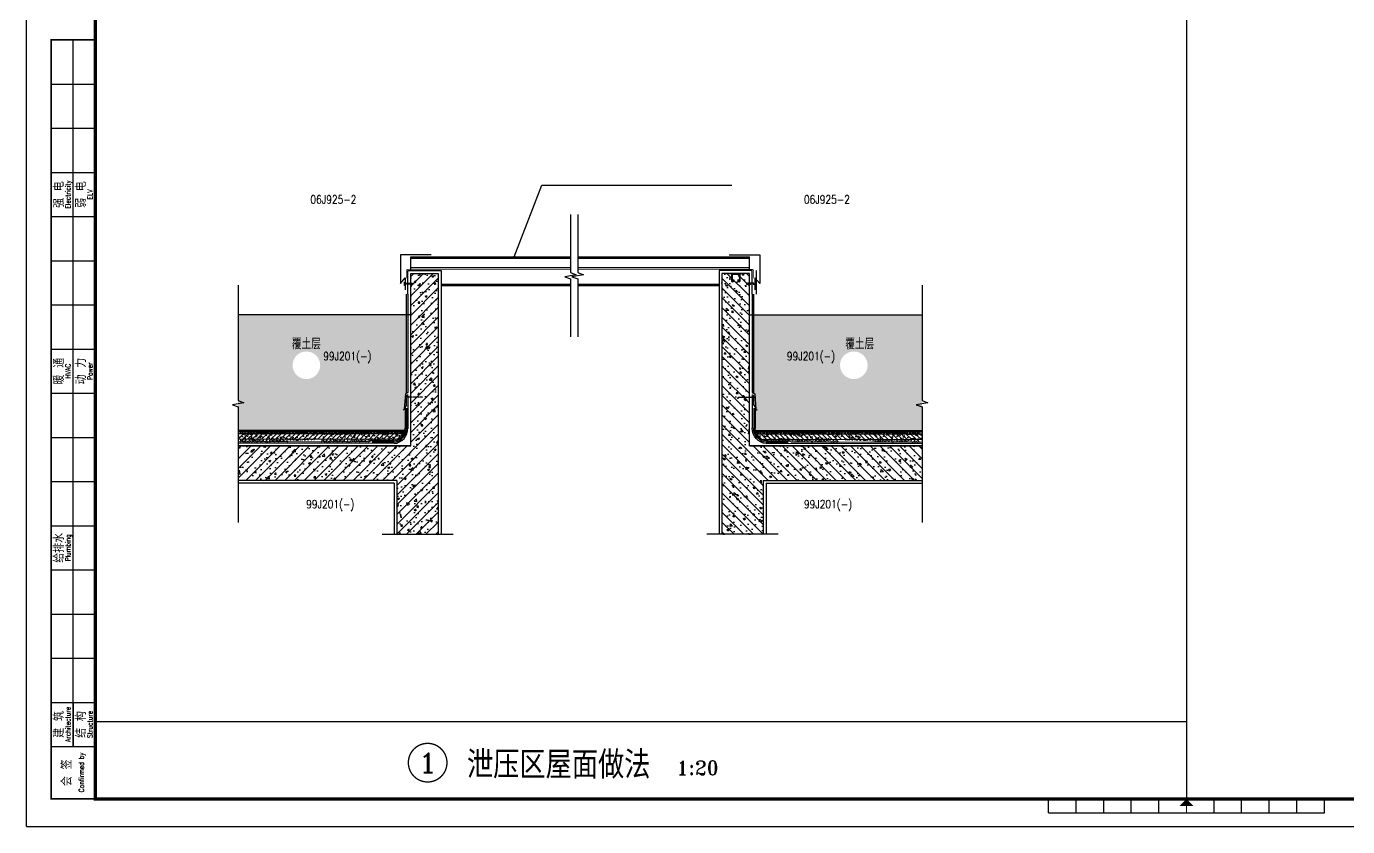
# Model space of a CAD drawing. Extents: x -1348811 to 123514, y -640545 to 749356.
# Drawn here: x -725804 to -701859, y 86387 to 100882 of the extents above; entities that cross this region are included whole.
import ezdxf
from ezdxf.enums import TextEntityAlignment as Align

# ---------------------------------------------------------------- set-up
doc = ezdxf.new("R2010")
doc.units = 0
doc.header["$LTSCALE"] = 10
doc.header["$MEASUREMENT"] = 0
doc.linetypes.add('8.17_for siteplandwg$0$DASH', pattern=[0.35, 0.25, -0.1])
doc.linetypes.add('DASH', pattern=[0.35, 0.25, -0.1])
doc.layers.get('0').update_dxf_attribs({"linetype": 'CONTINUOUS'})
for name, color, linetype in [('A-HATCH', 9, 'CONTINUOUS'), ('DIM_SYMB', 3, 'CONTINUOUS'), ('HATCH', 234, 'CONTINUOUS'), ('STAIR', 9, 'CONTINUOUS'), ('TEXT', 7, 'CONTINUOUS'), ('TK', 7, 'CONTINUOUS'), ('wall', 8, 'CONTINUOUS'), ('图框', 7, 'CONTINUOUS')]:
    doc.layers.add(name, color=color, linetype=linetype)
doc.styles.add('COMP', font='complex', dxfattribs={"bigfont": 'hztxt'})
doc.styles.add('DIM_FONT', font='SIMPLEX', dxfattribs={"width": 0.8, "bigfont": 'HZTXT'})
doc.styles.add('FS2', font='tjromans.shx', dxfattribs={"width": 0.8, "bigfont": 'tjhztxt.shx'})
doc.styles.add('TKZ1', font='tjromant.shx', dxfattribs={"width": 0.7, "bigfont": 'tjhts.shx'})
doc.styles.add('TKZ2_tjkts.shx', font='tjromant.shx', dxfattribs={"bigfont": 'tjkts.shx'})
pattern_1 = [(142.5, (-25812.92148722894, -51918.72388943477), (0.503946864759531, 15.41459014851628), [0, -12.15999999716879, 0, -13.59999999683351, 0, -12.99999999697321]), (172.5, (-25812.92148722894, -51918.72388943477), (-14.15821363884535, 22.57716851658126), [0, -6.55999999847263, 0, -10.95999999744818, 0, -4.199999999022111]), (212.5, (-25803.08148723131, -51918.72388943477), (-24.91313488821142, 0.04527242828517516), [0, -3.999999999068639, 0, -14.39999999664709, 0, -18.79999999562262]), (222.5, (-25803.08148723131, -51918.72388943477), (-24.049012830979, 7.021404517839193), [0, -1.999999999534338, 0, -9.439999997802076, 0, -10.79999999748543])]
pattern_2 = [(142.5, (-26401.78065700224, -51918.72388943477), (0.503946864759531, 15.41459014851628), [0, -12.15999999716879, 0, -13.59999999683351, 0, -12.99999999697321]), (172.5, (-26401.78065700224, -51918.72388943477), (-14.15821363884535, 22.57716851658126), [0, -6.55999999847263, 0, -10.95999999744818, 0, -4.199999999022111]), (212.5, (-26391.94065700448, -51918.72388943477), (-24.91313488821142, 0.04527242828517516), [0, -3.999999999068639, 0, -14.39999999664708, 0, -18.79999999562262]), (222.5, (-26391.94065700448, -51918.72388943477), (-24.049012830979, 7.021404517839193), [0, -1.999999999534338, 0, -9.439999997802076, 0, -10.79999999748543])]
pattern_3 = [(37.50000000000001, (25741.42899283767, -51918.72388943477), (-0.503946864759531, 15.41459014851628), [0, -12.15999999716879, 0, -13.59999999683351, 0, -12.99999999697321]), (7.499999999999999, (25741.42899283767, -51918.72388943477), (14.15821363884535, 22.57716851658126), [0, -6.55999999847263, 0, -10.95999999744818, 0, -4.199999999022111]), (327.5, (25731.58899284003, -51918.72388943477), (24.91313488821142, 0.04527242828517516), [0, -3.999999999068639, 0, -14.39999999664709, 0, -18.79999999562262]), (317.5, (25731.58899284003, -51918.72388943477), (24.049012830979, 7.021404517839193), [0, -1.999999999534338, 0, -9.439999997802076, 0, -10.79999999748543])]
pattern_4 = [(37.50000000000001, (26330.28816261096, -51918.72388943477), (-0.503946864759531, 15.41459014851628), [0, -12.15999999716879, 0, -13.59999999683351, 0, -12.99999999697321]), (7.499999999999999, (26330.28816261096, -51918.72388943477), (14.15821363884535, 22.57716851658126), [0, -6.55999999847263, 0, -10.95999999744818, 0, -4.199999999022111]), (327.5, (26320.4481626132, -51918.72388943477), (24.91313488821142, 0.04527242828517516), [0, -3.999999999068639, 0, -14.39999999664708, 0, -18.79999999562262]), (317.5, (26320.4481626132, -51918.72388943477), (24.049012830979, 7.021404517839193), [0, -1.999999999534338, 0, -9.439999997802076, 0, -10.79999999748543])]

# ---------------------------------------------------------------- blocks, each defined once
blk = doc.blocks.new('TJAD_TK_A1')
for p, q in [((517.3791592766347, 385.4492069735841), (517.3791592766347, 641.4492069735841)), ((509.3791592766347, 625.4492069735841), (525.3791592766347, 625.4492069735841)), ((509.3791592766347, 609.4492069735841), (525.3791592766347, 609.4492069735841)), ((509.3791592766347, 593.4492069735841), (525.3791592766347, 593.4492069735841)), ((509.3791592766347, 577.4492069735841), (525.3791592766347, 577.4492069735841)), ((509.3791592766347, 561.4492069735841), (525.3791592766347, 561.4492069735841)), ((509.3791592766347, 545.4492069735841), (525.3791592766347, 545.4492069735841)), ((509.3791592766347, 529.4492069735841), (525.3791592766347, 529.4492069735841)), ((509.3791592766347, 513.4492069735841), (525.3791592766347, 513.4492069735841)), ((509.3791592766347, 497.4492069735841), (525.3791592766347, 497.4492069735841)), ((509.3791592766347, 481.4492069735841), (525.3791592766347, 481.4492069735841)), ((509.3791592766347, 465.4492069735841), (525.3791592766347, 465.4492069735841)), ((509.3791592766347, 449.4492069735841), (525.3791592766347, 449.4492069735841)), ((509.3791592766347, 433.4492069735841), (525.3791592766347, 433.4492069735841)), ((509.3791592766347, 417.4492069735841), (525.3791592766347, 417.4492069735841)), ((509.3791592766347, 401.4492069735841), (525.3791592766347, 401.4492069735841)), ((517.3791592766347, 401.4492069735841), (517.3791592766347, 385.4492069735841)), ((509.3791592766347, 385.4492069735841), (525.3791592766347, 385.4492069735841))]:
    blk.add_line(p, q)
at = {"layer": '图框'}
for p, q in [((500.3791592766347, 356.4492069735763), (500.3791592766347, 950.4492069735763)), ((870.8791592766347, 361.4492069735668), (870.8791592766347, 366.4492069735668)), ((880.8791592766347, 361.4492069735668), (880.8791592766347, 366.4492069735668)), ((890.8791592766347, 361.4492069735668), (890.8791592766347, 366.4492069735668)), ((900.8791592766347, 361.4492069735668), (900.8791592766347, 366.4492069735668)), ((910.8791592766347, 361.4492069735668), (910.8791592766347, 366.4492069735668)), ((930.8791592766347, 361.4492069735668), (930.8791592766347, 366.4492069735668)), ((940.8791592766347, 361.4492069735668), (940.8791592766347, 366.4492069735668)), ((950.8791592766347, 361.4492069735668), (950.8791592766347, 366.4492069735668)), ((960.8791592766347, 361.4492069735668), (960.8791592766347, 366.4492069735668)), ((970.8791592766347, 361.4492069735668), (970.8791592766347, 366.4492069735668)), ((870.8791592766347, 361.4492069735668), (970.8791592766347, 361.4492069735668)), ((500.3791592766347, 356.4492069735763), (1341.379159276635, 356.4492069735759))]:
    blk.add_line(p, q, dxfattribs=at)
at = {"layer": '图框', "const_width": 1.2}
blk.add_lwpolyline([(1331.379159276635, 940.4492069735663), (525.3791592766347, 940.4492069735668), (525.3791592766347, 366.4492069735668), (1331.379159276635, 366.4492069735663)], close=True, dxfattribs=at)
at = {"layer": '图框'}
for points, const_width in [([(525.3791592766347, 366.4492069735763), (509.3791592766347, 366.4492069735763), (509.3791592766347, 641.4492069735841), (525.3791592766347, 641.4492069735841)], 0.6), ([(920.8791592766347, 363.9492069736032), (920.8791592766347, 361.4492069735668)], 0.3)]:
    blk.add_lwpolyline(points, dxfattribs=dict(at, const_width=const_width))
blk.add_solid([(918.3791592766711, 363.9492069736032), (923.3791592766893, 363.9492069736032), (920.8791592766347, 366.4492069735668)], dxfattribs=at)
at = {"style": 'TKZ2_tjkts.shx'}
for s, p in [('强 电', (512.1725589270864, 585.4492069735841)), ('弱 电', (520.1725589270864, 585.4492069735841)), ('暖 通', (512.1725589270864, 521.4492069735841)), ('动 力', (520.1725589270864, 521.4492069735841)), ('给排水', (512.1725589270864, 457.4492069735841)), ('建 筑', (512.1725589270864, 393.4492069735841)), ('结 构', (520.1725589270864, 393.4492069735841)), ('会 签', (514.996802832462, 375.94920697358))]:
    blk.add_text(s, height=3.6, rotation=90, dxfattribs=at).set_placement(p, align=Align.MIDDLE_CENTER)
at = {"style": 'TKZ2_tjkts.shx', "width": 0.8}
for s, p in [('Electricity', (515.4035830335133, 585.4492069735843)), ('ELV', (523.4035830335133, 585.4492069735843)), ('HVAC', (515.4035830335133, 521.4492069735843)), ('Power', (523.4035830335133, 521.4492069735843)), ('Plumbing', (515.4035830335133, 457.4492069735843)), ('Architecture', (515.4035830335133, 393.4492069735843)), ('Structure', (523.4035830335133, 393.4492069735843)), ('Confirmed by', (520.3270891390521, 376.0607775460057))]:
    blk.add_text(s, height=1.8, rotation=90, dxfattribs=at).set_placement(p, align=Align.MIDDLE_CENTER)
blk = doc.blocks.new('TJAD_图框_A1')
at = {"layer": '图框'}
blk.add_blockref('TJAD_TK_A1', (0, 2.273736754432321e-13), dxfattribs=at)
blk = doc.blocks.new('xyq')
at = {"layer": 'A-HATCH'}
h = blk.add_hatch(dxfattribs=at)
h.set_pattern_fill('钢筋混凝土', color=256, scale=20, style=0)
h.set_pattern_definition([(45, (727049.3195627374, -30726.50079866036), (-35.35533905932737, 35.35533905932738), []), (49.99999999999999, (727049.3195627374, -30726.50079866036), (143.4520365201507, -12.55042699651902), [15, -165]), (355, (727049.3195627374, -30726.50079866036), (-27.7502667226, 150.4384267400024), [12, -132]), (100.4514, (727061.2738987374, -30727.54666666036), (115.7018763428043, 137.8879084121907), [12.748038, -140.2284224]), (46.18420000000001, (727049.3195627374, -30686.50079866036), (213.4482097251289, -33.10380286580362), [22.5, -247.5]), (96.6356, (727067.1069117374, -30689.25946006036), (186.9325411097407, 194.8235741800883), [19.1220576, -210.3426]), (351.1842, (727049.3195627374, -30686.50079866036), (186.9323890267254, 194.8237201850649), [18, -198]), (21, (727069.3195627374, -30696.50079866036), (119.3814104236923, -80.52377813306776), [15, -165]), (326.0000000000001, (727069.3195627374, -30696.50079866036), (48.66306638431634, 145.0300090093706), [12, -132]), (71.4514, (727079.2680093374, -30703.21111986036), (168.044525716298, 64.50609934199048), [12.748038, -140.2284224]), (37.50000000000001, (727049.3195627374, -30726.50079866036), (2.431971063458134, 66.5787707662623), [0, -130.4, 0, -134, 0, -132.5]), (7.499999999999999, (727049.3195627374, -30726.50079866036), (52.61390748842972, 78.88234237647205), [0, -76.39999999999999, 0, -127.4, 0, -50.5]), (327.5, (727004.7195627374, -30726.50079866036), (106.7644872344818, -4.51097434687596), [0, -50, 0, -156, 0, -207]), (317.5, (726984.7195627374, -30726.50079866036), (116.6372338684772, 20.02099646646353), [0, -65, 0, -103.6, 0, -147])])
h.paths.add_polyline_path([(-2514.92573550134, -844.668127995239), (-2514.92573550134, -594.668299641995), (-1264.033797290642, -594.668299641995), (-1264.033797290642, 655.3306989358061), (-1064.033797337208, 655.3306989358061), (-1064.033797337208, -1235.352891294475), (-1364.033797267359, -1235.352891294475), (-1364.033797267359, -844.668127995239)])
h = blk.add_hatch(dxfattribs=at)
h.set_pattern_fill('钢筋混凝土', color=256, scale=20, style=0)
h.set_pattern_definition([(135, (-727120.8120571286, -30726.50079866036), (35.35533905932737, 35.35533905932738), []), (130, (-727120.8120571286, -30726.50079866036), (-143.4520365201507, -12.55042699651902), [15, -165]), (185, (-727120.8120571286, -30726.50079866036), (27.7502667226, 150.4384267400024), [12, -132]), (79.54860000000001, (-727132.7663931285, -30727.54666666036), (-115.7018763428043, 137.8879084121907), [12.748038, -140.2284224]), (133.8158, (-727120.8120571286, -30686.50079866036), (-213.4482097251289, -33.10380286580362), [22.5, -247.5]), (83.3644, (-727138.5994061287, -30689.25946006036), (-186.9325411097407, 194.8235741800883), [19.12205759999999, -210.3425999999999]), (188.8158, (-727120.8120571286, -30686.50079866036), (-186.9323890267254, 194.8237201850649), [17.99999999999999, -197.9999999999999]), (159, (-727140.8120571286, -30696.50079866036), (-119.3814104236923, -80.52377813306776), [15, -165]), (214, (-727140.8120571286, -30696.50079866036), (-48.66306638431634, 145.0300090093706), [12, -132]), (108.5486, (-727150.7605037286, -30703.21111986036), (-168.044525716298, 64.50609934199048), [12.748038, -140.2284223999999]), (142.5, (-727120.8120571286, -30726.50079866036), (-2.431971063458134, 66.5787707662623), [0, -130.4, 0, -134, 0, -132.5]), (172.5, (-727120.8120571286, -30726.50079866036), (-52.61390748842972, 78.88234237647205), [0, -76.39999999999999, 0, -127.4, 0, -50.5]), (212.5, (-727076.2120571285, -30726.50079866036), (-106.7644872344818, -4.51097434687596), [0, -49.99999999999999, 0, -155.9999999999999, 0, -206.9999999999999]), (222.5, (-727056.2120571285, -30726.50079866036), (-116.6372338684772, 20.02099646646353), [0, -65, 0, -103.6, 0, -147])])
h.paths.add_polyline_path([(2443.433241110062, -844.668127995239), (2443.433241110062, -594.668299641995), (1192.541302899364, -594.668299641995), (1192.541302899364, 655.3306989358061), (992.5413029459305, 655.3306989358061), (992.5413029459305, -1235.352891294475), (1292.541302876081, -1235.352891294475), (1292.541302876081, -844.668127995239)])
h = blk.add_hatch(dxfattribs=at)
h.set_pattern_fill('AR-SAND', color=256, scale=20, style=0)
h.set_pattern_definition([(37.50000000000001, (727049.3195627374, -30726.50079866036), (-1.259867162192163, 38.53647538026317), [0, -30.4, 0, -34, 0, -32.5]), (7.499999999999999, (727049.3195627374, -30726.50079866036), (35.39553410535454, 56.4429213045948), [0, -16.4, 0, -27.4, 0, -10.5]), (327.5, (727024.7195627374, -30726.50079866036), (62.2828372350299, 0.11318107073929), [0, -10, 0, -36, 0, -47]), (317.5, (727024.7195627374, -30726.50079866036), (60.12253209144586, 17.55351129868498), [0, -5, 0, -23.6, 0, -27])])
edge = h.paths.add_edge_path()
edge.add_line((-1294.427689231117, -213.7218278707587), (-1294.427689231117, -191.8341116356314))
edge.add_line((-1294.427689231117, -191.8341116356314), (-1405.142013495555, -10.3988180464512))
edge.add_line((-1405.142013495555, -10.3988180464512), (-1920.103771281429, -10.3988180464512))
edge.add_ellipse((-2020.103771258146, -10.3988180464512), major_axis=(70.71067810219611, 70.71067810219611), ratio=0.9999999999998596, start_angle=494.999999999996, end_angle=674.999999999996, ccw=False)
edge.add_ellipse((-2020.103771258146, -10.3988180464512), major_axis=(70.71067810219611, 70.71067810219611), ratio=0.9999999999998596, start_angle=314.999999999996, end_angle=494.999999999996, ccw=False)
edge.add_line((-1920.103771281429, -10.3988180464512), (-1405.142013495555, -10.3988180464512))
edge.add_line((-1405.142013495555, -10.3988180464512), (-1294.427689231001, -191.8341116357915))
edge.add_line((-1294.427689231001, -191.8341116357915), (-1294.427689231001, 355.3317000087591))
edge.add_line((-1294.427689231001, 355.3317000087591), (-2514.925735501456, 355.3317000087627))
edge.add_line((-2514.925735501456, 355.3317000087627), (-2514.925735501456, -224.4978381622714))
edge.add_line((-2514.925735501456, -224.4978381622714), (-2271.051190666039, -224.4978381622714))
edge.add_line((-2271.051190666039, -224.4978381622714), (-2271.051190666039, -483.8482091541046))
edge.add_line((-2271.051190666039, -483.8482091541046), (-1306.030843173154, -484.1314455700158))
edge.add_ellipse((-1396.578483212739, -466.9924864734458), major_axis=(65.1684436543233, 65.16844365432328), ratio=0.999999999999306, start_angle=289.0948266931497, end_angle=315.8973467192623)
edge.add_line((-1304.427689228789, -465.549134518802), (-1304.427689228673, -310.8117874002164))
edge.add_line((-1304.427689228673, -310.8117874002164), (-1294.427689231234, -299.6665865542782))
edge.add_line((-1294.427689231234, -299.6665865542782), (-1294.427689231117, -230.8504264306503))
edge.add_line((-1294.427689231117, -230.8504264306503), (-1284.258455976145, -230.8504264306539))
edge.add_line((-1284.258455976145, -230.8504264306539), (-1284.265095658833, -242.7919158067962))
edge.add_line((-1284.265095658833, -242.7919158067962), (-1264.033797290642, -242.7919158067962))
edge.add_line((-1264.033797290642, -242.7919158067962), (-1264.033797290525, -241.6427045543351))
edge.add_line((-1264.033797290525, -241.6427045543351), (-1285.013216768974, -207.2622650067206))
edge.add_line((-1285.013216768974, -207.2622650067206), (-1294.427689231117, -213.7218278707587))
h.paths.add_polyline_path([(-2271.051190665923, -224.497838162275), (-2514.92573550134, -224.4978381622714), (-2514.92573550134, -483.7766312312306), (-2271.051190665923, -483.8482091541118)], flags=16)
h.paths.add_polyline_path([(-2696.93272337853, -214.6043841688079), (-2344.617762921611, -214.6043841688079), (-2344.617762921611, -96.4941479758345), (-2696.93272337853, -96.4941479758345)], flags=9)
h.paths.add_polyline_path([(-2139.256617613952, 89.92030170564249), (-1944.232995559694, 89.92030170564249), (-1944.232995559694, 201.4163646718043), (-2139.256617613952, 201.4163646718043)], flags=24)
h.paths.add_polyline_path([(-1921.029404680477, -17.12196844165737), (-1511.886547738686, -17.12196844165737), (-1511.886547738686, 120.0208886692635), (-1921.029404680477, 120.0208886692635)], flags=24)
h = blk.add_hatch(dxfattribs=at)
h.set_pattern_fill('AR-SAND', color=256, scale=20, style=0)
h.set_pattern_definition([(142.5, (-727120.8120571286, -30726.50079866036), (1.259867162192163, 38.53647538026317), [0, -30.4, 0, -34, 0, -32.5]), (172.5, (-727120.8120571286, -30726.50079866036), (-35.39553410535454, 56.4429213045948), [0, -16.4, 0, -27.4, 0, -10.5]), (212.5, (-727096.2120571285, -30726.50079866036), (-62.2828372350299, 0.11318107073929), [0, -9.999999999999996, 0, -35.99999999999999, 0, -46.99999999999999]), (222.5, (-727096.2120571285, -30726.50079866036), (-60.12253209144586, 17.55351129868498), [0, -5, 0, -23.6, 0, -27])])
edge = h.paths.add_edge_path()
edge.add_line((1222.93519483984, -213.7218278707587), (1222.93519483984, -191.8341116356314))
edge.add_line((1222.93519483984, -191.8341116356314), (1333.649519104278, -10.3988180464512))
edge.add_line((1333.649519104278, -10.3988180464512), (1848.611276890151, -10.3988180464512))
edge.add_ellipse((1948.611276866868, -10.3988180464512), major_axis=(-70.71067810219611, 70.71067810219611), ratio=0.9999999999998596, start_angle=-314.999999999996, end_angle=-134.999999999996)
edge.add_ellipse((1948.611276866868, -10.3988180464512), major_axis=(-70.71067810219611, 70.71067810219611), ratio=0.9999999999998596, start_angle=-134.999999999996, end_angle=45.00000000000401)
edge.add_line((1848.611276890151, -10.3988180464512), (1333.649519104278, -10.3988180464512))
edge.add_line((1333.649519104278, -10.3988180464512), (1222.935194839723, -191.8341116357915))
edge.add_line((1222.935194839723, -191.8341116357915), (1222.935194839723, 355.3317000087591))
edge.add_line((1222.935194839723, 355.3317000087591), (2443.433241110179, 355.3317000087627))
edge.add_line((2443.433241110179, 355.3317000087627), (2443.433241110179, -224.4978381622714))
edge.add_line((2443.433241110179, -224.4978381622714), (2199.558696274762, -224.4978381622714))
edge.add_line((2199.558696274762, -224.4978381622714), (2199.558696274762, -483.8482091541046))
edge.add_line((2199.558696274762, -483.8482091541046), (1234.538348781876, -484.1314455700158))
edge.add_ellipse((1325.085988821462, -466.9924864734458), major_axis=(-65.1684436543233, 65.16844365432328), ratio=0.999999999999306, start_angle=44.102653280737684, end_angle=70.90517330685032, ccw=False)
edge.add_line((1232.935194837512, -465.549134518802), (1232.935194837395, -310.8117874002164))
edge.add_line((1232.935194837395, -310.8117874002164), (1222.935194839956, -299.6665865542782))
edge.add_line((1222.935194839956, -299.6665865542782), (1222.93519483984, -230.8504264306503))
edge.add_line((1222.93519483984, -230.8504264306503), (1212.765961584868, -230.8504264306539))
edge.add_line((1212.765961584868, -230.8504264306539), (1212.772601267556, -242.7919158067962))
edge.add_line((1212.772601267556, -242.7919158067962), (1192.541302899364, -242.7919158067962))
edge.add_line((1192.541302899364, -242.7919158067962), (1192.541302899248, -241.6427045543351))
edge.add_line((1192.541302899248, -241.6427045543351), (1213.520722377696, -207.2622650067206))
edge.add_line((1213.520722377696, -207.2622650067206), (1222.93519483984, -213.7218278707587))
h.paths.add_polyline_path([(2199.558696274646, -224.497838162275), (2443.433241110062, -224.4978381622714), (2443.433241110062, -483.7766312312306), (2199.558696274646, -483.8482091541118)], flags=16)
h.paths.add_polyline_path([(2625.440228987252, -214.6043841688079), (2273.125268530333, -214.6043841688079), (2273.125268530333, -96.4941479758345), (2625.440228987252, -96.4941479758345)], flags=9)
h.paths.add_polyline_path([(2067.764123222674, 89.92030170564249), (1872.740501168417, 89.92030170564249), (1872.740501168417, 201.4163646718043), (2067.764123222674, 201.4163646718043)], flags=24)
h.paths.add_polyline_path([(1849.5369102892, -17.12196844165737), (1440.394053347409, -17.12196844165737), (1440.394053347409, 120.0208886692635), (1849.5369102892, 120.0208886692635)], flags=24)
h = blk.add_hatch(dxfattribs=at)
h.set_pattern_fill('AN31C', color=256, scale=600, style=0)
h.set_pattern_definition([(45, (-12729.00487837777, -3183.661976368381), (-16.97056274452587, 16.97056274452588), []), (49.99999999999999, (-12729.00487837777, -3183.661976368381), (86.07122189205042, -7.530256196158141), [8.999999997904524, -98.99999997694977]), (355, (-12729.00487837777, -3183.661976368381), (-16.65016002968333, 90.2630560229854), [7.199999998323619, -79.19999998155981]), (100.4514, (-12721.83227677958, -3184.289497168429), (69.42112578951922, 82.73274502805171), [7.648822798219062, -84.13705342040977]), (46.1842, (-12729.00487837777, -3159.661976373969), (128.068925805259, -19.86228171485761), [13.49999999685679, -148.4999999654246]), (96.63559999999973, (-12718.33246898034, -3161.317173213618), (112.1595246397302, 116.8941444808365), [11.47323455732863, -126.2055599706148]), (351.1842, (-12729.00487837777, -3159.661976373969), (112.1594333899211, 116.8942320838224), [10.79999999748544, -118.7999999723398]), (21, (-12717.00487838057, -3165.661976372572), (71.62884623753803, -48.31426686859161), [8.999999997904524, -98.99999997694977]), (326.0000000000001, (-12717.00487838057, -3165.661976372572), (29.19783982379166, 87.0180053853619), [7.199999998323619, -79.19999998155981]), (71.4514, (-12711.03581042192, -3169.688169091682), (100.8267154063033, 38.70365959618287), [7.648822798219121, -84.1370534204103]), (37.49999999999999, (-12729.00487837777, -3183.661976368381), (1.459182637735134, 39.94726245045643), [0, -78.23999998178334, 0, -80.39999998128042, 0, -79.49999998148996]), (7.500000000000001, (-12729.00487837777, -3183.661976368381), (31.56834448570776, 47.32940541486349), [0, -45.83999998932705, 0, -76.43999998220242, 0, -30.29999999294523]), (327.5, (-12755.76487837161, -3183.661976368381), (64.05869232577427, -2.706584607495394), [0, -29.99999999301508, 0, -93.59999997820708, 0, -124.1999999710824]), (317.5, (-12767.76487836882, -3183.661976368381), (69.98234030479229, 12.01259787708122), [0, -38.9999999909196, 0, -62.15999998552725, 0, -88.19999997946434])])
edge = h.paths.add_edge_path()
edge.add_line((-1313.676987215644, -507.2565406420508), (-2232.577903201687, -506.7674315516379))
edge.add_line((-2232.577903201687, -506.7674315516379), (-2232.577903201687, -546.2884056560397))
edge.add_line((-2232.577903201687, -546.2884056560397), (-1352.407442215015, -547.8798849593586))
edge.add_ellipse((-1396.578483212623, -466.9924864735913), major_axis=(-65.16844365416985, 65.16844365416985), ratio=0.9999999999993292, start_angle=163.6380986768294, end_angle=199.0948266932334)
h.paths.add_polyline_path([(-2232.577903201687, -506.7674315516379), (-2514.92573550134, -506.6171445195432), (-2514.92573550134, -534.6682996559648), (-2508.18451661244, -534.6682996559648), (-2514.92573550134, -541.409518544926), (-2514.92573550134, -545.777878716679), (-2232.577903201687, -546.2884056560397)])
h = blk.add_hatch(dxfattribs=at)
h.set_pattern_fill('AR-SAND', color=256, scale=40, style=0)
h.set_pattern_definition(pattern_2)
edge = h.paths.add_edge_path()
edge.add_line((-2357.75723582448, -493.6149449641234), (-1896.779259265168, -486.2564231843462))
edge.add_ellipse((-1985.43765298673, -461.086176473058), major_axis=(65.16844365519248, 65.1684436551925), ratio=0.999999999995462, start_angle=289.09482669325774, end_angle=299.1506786618718, ccw=False)
edge.add_line((-1902.536156988819, -501.3502306417613), (-2357.745346360374, -508.6166661433745))
edge.add_line((-2357.745346360374, -508.6166661433745), (-2357.75723582448, -493.6149449641234))
h.paths.add_polyline_path([(-2499.899781249929, -495.8839449370935), (-2357.75723582448, -493.6149449641234), (-2357.745346360374, -508.6166661433745), (-2499.899781249929, -510.88585590601)])
h = blk.add_hatch(dxfattribs=at)
h.set_pattern_fill('AR-SAND', color=256, scale=40, style=0)
h.set_pattern_definition(pattern_2)
edge = h.paths.add_edge_path()
edge.add_line((-2357.713641123264, -548.6212559543419), (-1941.266611988191, -541.9735749590654))
edge.add_ellipse((-1985.437652986031, -461.0861764732836), major_axis=(-65.16844365416118, 65.16844365416115), ratio=0.9999999999967626, start_angle=142.3458744375922, end_angle=163.6380986769124, ccw=False)
edge.add_line((-1973.653923593229, -552.4918426993463), (-2148.08140634466, -555.2762022481511))
edge.add_line((-2148.08140634466, -555.2762022481511), (-2155.046500937082, -565.3886589798094))
edge.add_line((-2155.046500937082, -565.3886589798094), (-2357.697788504651, -568.6235508598256))
edge.add_line((-2357.697788504651, -568.6235508598256), (-2357.713641123264, -548.6212559543419))
h.paths.add_polyline_path([(-2499.899781249929, -550.8909518229011), (-2357.713641123264, -548.6212559543419), (-2357.697788504651, -568.6235508598256), (-2499.899781249929, -570.8934997813958)])
h = blk.add_hatch(dxfattribs=at)
h.set_pattern_fill('AR-SAND', color=256, scale=40, style=0)
h.set_pattern_definition(pattern_1)
edge = h.paths.add_edge_path()
edge.add_line((-1768.898066051304, -493.6149449641234), (-1307.920089492109, -486.2564231843462))
edge.add_ellipse((-1396.578483213554, -461.0861764735891), major_axis=(65.16844365914548, 65.16844365914548), ratio=0.9999999999450662, start_angle=289.0948266926622, end_angle=299.15067866094125, ccw=False)
edge.add_line((-1313.676987215644, -501.3502306417613), (-1768.886176587315, -508.6166661433745))
edge.add_line((-1768.886176587315, -508.6166661433745), (-1768.898066051304, -493.6149449641234))
h.paths.add_polyline_path([(-1911.04061147687, -495.8839449370935), (-1768.898066051304, -493.6149449641234), (-1768.886176587315, -508.6166661433745), (-1911.04061147687, -510.88585590601)])
h = blk.add_hatch(dxfattribs=at)
h.set_pattern_fill('AR-SAND', color=256, scale=40, style=0)
h.set_pattern_definition(pattern_1)
edge = h.paths.add_edge_path()
edge.add_line((-1768.854471350089, -548.6212559543419), (-1352.407442215015, -541.9735749590654))
edge.add_ellipse((-1396.578483212972, -461.0861764727888), major_axis=(-65.1684436545332, 65.1684436545332), ratio=0.9999999999974325, start_angle=142.3458744374997, end_angle=163.6380986768389, ccw=False)
edge.add_line((-1384.794753820286, -552.4918426993463), (-1559.222236571484, -555.2762022481511))
edge.add_line((-1559.222236571484, -555.2762022481511), (-1566.18733116379, -565.3886589798094))
edge.add_line((-1566.18733116379, -565.3886589798094), (-1768.838618731359, -568.6235508598256))
edge.add_line((-1768.838618731359, -568.6235508598256), (-1768.854471350089, -548.6212559543419))
h.paths.add_polyline_path([(-1911.04061147687, -550.8909518229011), (-1768.854471350089, -548.6212559543419), (-1768.838618731359, -568.6235508598256), (-1911.04061147687, -570.8934997813958)])
h = blk.add_hatch(dxfattribs=at)
h.set_pattern_fill('AR-SAND', color=256, scale=40, style=0)
h.set_pattern_definition(pattern_3)
edge = h.paths.add_edge_path()
edge.add_line((1697.405571660027, -493.6149449641234), (1236.427595100831, -486.2564231843462))
edge.add_ellipse((1325.085988822277, -461.0861764735891), major_axis=(-65.16844365914548, 65.16844365914548), ratio=0.9999999999450662, start_angle=60.84932133905873, end_angle=70.90517330733783)
edge.add_line((1242.184492824366, -501.3502306417613), (1697.393682196038, -508.6166661433745))
edge.add_line((1697.393682196038, -508.6166661433745), (1697.405571660027, -493.6149449641234))
h.paths.add_polyline_path([(1839.548117085593, -495.8839449370935), (1697.405571660027, -493.6149449641234), (1697.393682196038, -508.6166661433745), (1839.548117085593, -510.88585590601)])
h = blk.add_hatch(dxfattribs=at)
h.set_pattern_fill('AN31C', color=256, scale=600, style=0)
h.set_pattern_definition([(135, (12657.5123839865, -3183.661976368381), (16.97056274452587, 16.97056274452588), []), (130, (12657.5123839865, -3183.661976368381), (-86.07122189205042, -7.530256196158141), [8.999999997904524, -98.99999997694977]), (185, (12657.5123839865, -3183.661976368381), (16.65016002968333, 90.2630560229854), [7.199999998323619, -79.19999998155981]), (79.54860000000002, (12650.3397823883, -3184.289497168429), (-69.42112578951922, 82.73274502805171), [7.64882279821906, -84.13705342040974]), (133.8158, (12657.5123839865, -3159.661976373969), (-128.068925805259, -19.86228171485761), [13.49999999685679, -148.4999999654246]), (83.36440000000027, (12646.83997458906, -3161.317173213618), (-112.1595246397302, 116.8941444808365), [11.47323455732863, -126.2055599706148]), (188.8158, (12657.5123839865, -3159.661976373969), (-112.1594333899211, 116.8942320838224), [10.79999999748543, -118.7999999723398]), (159, (12645.51238398929, -3165.661976372572), (-71.62884623753803, -48.31426686859161), [8.999999997904524, -98.99999997694977]), (214, (12645.51238398929, -3165.661976372572), (-29.19783982379166, 87.0180053853619), [7.199999998323619, -79.19999998155981]), (108.5486, (12639.54331603064, -3169.688169091682), (-100.8267154063033, 38.70365959618287), [7.648822798219119, -84.13705342041027]), (142.5, (12657.5123839865, -3183.661976368381), (-1.459182637735134, 39.94726245045643), [0, -78.23999998178334, 0, -80.39999998128042, 0, -79.49999998148996]), (172.5, (12657.5123839865, -3183.661976368381), (-31.56834448570776, 47.32940541486349), [0, -45.83999998932705, 0, -76.43999998220242, 0, -30.29999999294523]), (212.5, (12684.27238398034, -3183.661976368381), (-64.05869232577427, -2.706584607495394), [0, -29.99999999301507, 0, -93.59999997820705, 0, -124.1999999710824]), (222.5, (12696.27238397754, -3183.661976368381), (-69.98234030479229, 12.01259787708122), [0, -38.9999999909196, 0, -62.15999998552725, 0, -88.19999997946434])])
edge = h.paths.add_edge_path()
edge.add_line((1242.184492824366, -507.2565406420508), (2161.08540881041, -506.7674315516379))
edge.add_line((2161.08540881041, -506.7674315516379), (2161.08540881041, -546.2884056560397))
edge.add_line((2161.08540881041, -546.2884056560397), (1280.914947823738, -547.8798849593586))
edge.add_ellipse((1325.085988821345, -466.9924864735913), major_axis=(65.16844365416985, 65.16844365416985), ratio=0.9999999999993292, start_angle=160.9051733067666, end_angle=196.3619013231706, ccw=False)
h.paths.add_polyline_path([(2161.08540881041, -506.7674315516379), (2443.433241110062, -506.6171445195432), (2443.433241110062, -534.6682996559648), (2436.692022221163, -534.6682996559648), (2443.433241110062, -541.409518544926), (2443.433241110062, -545.777878716679), (2161.08540881041, -546.2884056560397)])
h = blk.add_hatch(dxfattribs=at)
h.set_pattern_fill('AR-SAND', color=256, scale=40, style=0)
h.set_pattern_definition(pattern_3)
edge = h.paths.add_edge_path()
edge.add_line((1697.361976958811, -548.6212559543419), (1280.914947823738, -541.9735749590654))
edge.add_ellipse((1325.085988821695, -461.0861764727888), major_axis=(65.1684436545332, 65.1684436545332), ratio=0.9999999999974325, start_angle=196.3619013231611, end_angle=217.6541255625003)
edge.add_line((1313.302259429009, -552.4918426993463), (1487.729742180207, -555.2762022481511))
edge.add_line((1487.729742180207, -555.2762022481511), (1494.694836772513, -565.3886589798094))
edge.add_line((1494.694836772513, -565.3886589798094), (1697.346124340082, -568.6235508598256))
edge.add_line((1697.346124340082, -568.6235508598256), (1697.361976958811, -548.6212559543419))
h.paths.add_polyline_path([(1839.548117085593, -550.8909518229011), (1697.361976958811, -548.6212559543419), (1697.346124340082, -568.6235508598256), (1839.548117085593, -570.8934997813958)])
h = blk.add_hatch(dxfattribs=at)
h.set_pattern_fill('AR-SAND', color=256, scale=40, style=0)
h.set_pattern_definition(pattern_4)
edge = h.paths.add_edge_path()
edge.add_line((2286.264741433202, -493.6149449641234), (1825.28676487389, -486.2564231843462))
edge.add_ellipse((1913.945158595452, -461.086176473058), major_axis=(-65.16844365519248, 65.1684436551925), ratio=0.999999999995462, start_angle=60.84932133812825, end_angle=70.90517330674226)
edge.add_line((1831.043662597542, -501.3502306417613), (2286.252851969097, -508.6166661433745))
edge.add_line((2286.252851969097, -508.6166661433745), (2286.264741433202, -493.6149449641234))
h.paths.add_polyline_path([(2428.407286858652, -495.8839449370935), (2286.264741433202, -493.6149449641234), (2286.252851969097, -508.6166661433745), (2428.407286858652, -510.88585590601)])
h = blk.add_hatch(dxfattribs=at)
h.set_pattern_fill('AR-SAND', color=256, scale=40, style=0)
h.set_pattern_definition(pattern_4)
edge = h.paths.add_edge_path()
edge.add_line((2286.221146731987, -548.6212559543419), (1869.774117596913, -541.9735749590654))
edge.add_ellipse((1913.945158594754, -461.0861764732836), major_axis=(65.16844365416118, 65.16844365416115), ratio=0.9999999999967626, start_angle=196.3619013230876, end_angle=217.6541255624078)
edge.add_line((1902.161429201951, -552.4918426993463), (2076.588911953382, -555.2762022481511))
edge.add_line((2076.588911953382, -555.2762022481511), (2083.554006545804, -565.3886589798094))
edge.add_line((2083.554006545804, -565.3886589798094), (2286.205294113373, -568.6235508598256))
edge.add_line((2286.205294113373, -568.6235508598256), (2286.221146731987, -548.6212559543419))
h.paths.add_polyline_path([(2428.407286858652, -550.8909518229011), (2286.221146731987, -548.6212559543419), (2286.205294113373, -568.6235508598256), (2428.407286858652, -570.8934997813958)])
at = {"layer": 'STAIR'}
h = blk.add_hatch(color=256, dxfattribs=at)
edge = h.paths.add_edge_path()
edge.add_ellipse((-1284.342604767531, -231.0661422859484), major_axis=(-7.304037488046552, 7.304037488046552), ratio=0.9999999999988215, start_angle=-44.999999999388024, end_angle=44.94902785666761, ccw=False)
edge.add_line((-1284.342604767648, -220.7366734102907), (-1284.342604767648, -231.0661422861522))
edge.add_line((-1284.342604767648, -231.0661422861522), (-1294.672069555614, -231.0569528639098))
h = blk.add_hatch(color=256, dxfattribs=at)
edge = h.paths.add_edge_path()
edge.add_ellipse((1212.850110376254, -231.0661422859484), major_axis=(7.304037488046552, 7.304037488046552), ratio=0.9999999999988215, start_angle=315.0509721433324, end_angle=404.999999999388)
edge.add_line((1212.85011037637, -220.7366734102907), (1212.85011037637, -231.0661422861522))
edge.add_line((1212.85011037637, -231.0661422861522), (1223.179575164337, -231.0569528639098))
at = {"layer": 'A-HATCH'}
for p, q in [((-1471.35072104109, -1235.352891294475), (-955.3586658099666, -1235.352891294475)), ((1399.858226649812, -1235.352891294475), (883.8661714186892, -1235.352891294475))]:
    blk.add_line(p, q, dxfattribs=at)
at = {"layer": 'DIM_SYMB'}
for p, q in [((-512.6551929479465, 775.3306989358207), (-313.5355039332062, 1295.028208947275)), ((-313.5355039332062, 1295.028208947275), (1063.771946746856, 1295.028208947275))]:
    blk.add_line(p, q, dxfattribs=at)
for points in [[(-105.3283333526924, 1081.897568374407), (-105.3283333526925, 661.1924341390841), (-63.3283333526925, 645.9056842999036), (-147.3283333526925, 631.0942179203926), (-105.3283333526925, 616.1924341390841), (-105.3283333526926, 195.4872999037616)], [(-52.65174529608339, 1081.897568374407), (-52.65174529608347, 661.1924341390841), (-10.65174529608347, 645.9056842999036), (-94.65174529608348, 631.0942179203926), (-52.65174529608348, 616.1924341390841), (-52.65174529608355, 195.4872999037616)], [(-2514.92573550134, 570.8050570533233), (-2514.92573550134, -266.8599708191123), (-2472.92573550134, -282.1467206582928), (-2556.92573550134, -296.9581870378038), (-2514.92573550134, -311.8599708191123), (-2514.92573550134, -1149.524998691548)], [(2443.433241110062, 570.8050570533233), (2443.433241110062, -266.8599708191123), (2485.433241110062, -282.1467206582928), (2401.433241110062, -296.9581870378038), (2443.433241110062, -311.8599708191123), (2443.433241110062, -1149.524998691548)]]:
    blk.add_lwpolyline(points, dxfattribs=at)
at = {"layer": 'DIM_SYMB', "const_width": 8}
blk.add_lwpolyline([(-514.0863248047636, 771.5954798514291, 1), (-511.2240610911293, 779.0659180202123, 1)], format="xyb", close=True, dxfattribs=at)
at = {"layer": 'HATCH', "linetype": '8.17_for siteplandwg$0$DASH', "ltscale": 0.2, "const_width": 5}
for points in [[(-105.3283333526924, 684.1892075622854), (-1284.033797290642, 684.1892075622745, 0.4142135623730951), (-1294.033797290642, 674.1892075622745), (-1294.033797290642, 618.5324819949456)], [(1222.541302899248, 618.5324819949456), (1222.541302899248, 674.1892075623, 0.4142135623730951), (1212.541302899248, 684.1892075623), (-52.65174529608339, 684.1892075622854)]]:
    blk.add_lwpolyline(points, format="xyb", dxfattribs=at)
at = {"layer": 'STAIR'}
for p, q in [((-1264.033797290642, 775.3306989358098), (-105.3283333526924, 775.3306989358207)), ((-1264.033797290642, 675.3316998644987), (-1264.033797290642, 775.3306989358098)), ((-52.65174529608339, 775.3306989358207), (1192.541302899481, 775.3306989358316)), ((1192.541302899364, 675.3316998645205), (1192.541302899481, 775.3306989358316)), ((1192.541302899364, 675.3316998644987), (1192.541302899364, 775.3306989358098)), ((-1284.033797285985, 505.331687443726), (-1284.033797285985, 675.3316998644987)), ((-1284.033797285985, 675.3316998644987), (-1044.033800465753, 675.3316998644987)), ((-1264.033797290642, 765.3306989358098), (-105.3283333526924, 765.3306989358207)), ((-105.3283333526924, 695.3316998645096), (-1264.033797290525, 695.3316998645023)), ((-1044.033800465753, 675.3316998644987), (-1044.033800465753, -1234.810113480351)), ((-52.65174529608339, 765.3306989358207), (1192.541302899481, 765.3306989358316)), ((1192.541302899364, 695.3316998645205), (-52.65174529608339, 695.3316998645096)), ((1212.541302894708, 675.3316998644987), (972.5413060744759, 675.3316998644987)), ((972.5413060744759, 675.3316998644987), (972.5413060744759, -1234.810113480351)), ((1212.541302894708, 505.331687443726), (1212.541302894708, 675.3316998644987)), ((1242.541302894708, 505.331687443726), (1242.541302894708, 675.3316998644987)), ((-105.3283333526924, 575.3316998645132), (-1044.033800465753, 575.3316998645023)), ((972.5413060743595, 575.3316998645241), (-52.65174529608339, 575.3316998645132)), ((1142.546920001507, 651.830698936621), (1042.535685843788, 651.830698936621)), ((1042.54692002479, 651.830698936621), (1042.54692002479, 655.3306989358061)), ((1062.561539600138, 651.8284521062888), (1062.678095459589, 599.9529037208958)), ((1118.552127148025, 648.330698937436), (1066.546920019202, 648.330698937436)), ((1066.552127160132, 648.330698937436), (1066.678105555126, 599.9439163988209)), ((1073.906261492171, 608.0035237952688), (1077.90626149124, 608.0035237952688)), ((1073.906261492171, 608.0035237952688), (1073.906261492171, 599.9439163988209)), ((1077.90626149124, 608.0035237952688), (1077.90626149124, 599.9439163988209)), ((1111.449949606322, 608.0035237952688), (1107.449949607253, 608.0035237952688)), ((1107.449949607253, 608.0035237952688), (1107.449949607253, 599.9439163988209)), ((1111.449949606322, 608.0035237952688), (1111.449949606322, 599.9439163988209)), ((1118.552127148025, 648.330698937436), (1118.678105543018, 599.9439163988209)), ((1122.561509296531, 651.8329457672298), (1122.678115638555, 599.9349290766513)), ((1142.546920001507, 651.830698936621), (1142.546920001507, 655.3306989358061)), ((-1294.427689231117, -213.721827870897), (-1294.427689231117, 505.331687443726)), ((-1284.041032665526, 505.331687443726), (-1284.245047477423, -206.7352001234503)), ((-105.3283333526924, 565.3316998645132), (-1044.033800465753, 565.3316998645023)), ((972.5413060743595, 565.3316998645241), (-52.65174529608339, 565.3316998645132)), ((1212.548538274248, 505.331687443726), (1212.752553086146, -206.7352001234503)), ((1222.93519483984, -213.721827870897), (1222.93519483984, 505.331687443726)), ((-1301.388600605074, -218.4979260317195), (-1310.358586980379, -328.1356159782117)), ((-1284.245047477423, -206.7352001234503), (-1301.388600605074, -218.4979260317195)), ((-1294.427689231117, -299.6665865544455), (-1294.427689231117, -230.8504264306539)), ((-1284.258455976262, -230.8504264306539), (-1294.427689231117, -230.8504264306539)), ((-1284.258455976262, -230.8504264306539), (-1284.39081013645, -468.8897883778627)), ((1212.752553086146, -206.7352001234503), (1229.896106213797, -218.4979260317195)), ((1212.765961584984, -230.8504264306539), (1222.93519483984, -230.8504264306539)), ((1212.765961584984, -230.8504264306539), (1212.898315745173, -468.8897883778627)), ((1222.93519483984, -299.6665865544455), (1222.93519483984, -230.8504264306539)), ((1229.896106213797, -218.4979260317195), (1238.866092589102, -328.1356159782117)), ((-1310.358586980379, -328.1356159782117), (-1318.799151093001, -336.5708121341631)), ((-1294.427689231117, -299.6665865544455), (-1304.427689228789, -310.8117874004311)), ((-1304.427689228789, -310.8117874004311), (-1304.427689228789, -468.4358383947365)), ((-1294.427689231117, -320.9790987999149), (-1294.427689231117, -468.7542535177927)), ((1222.93519483984, -299.6665865544455), (1232.935194837512, -310.8117874004311)), ((1222.93519483984, -320.9790987999149), (1222.93519483984, -468.7542535177927)), ((1232.935194837512, -310.8117874004311), (1232.935194837512, -468.4358383947365)), ((1238.866092589102, -328.1356159782117), (1247.306656701723, -336.5708121341631)), ((-1306.024034900125, -484.131447568263), (-2514.92573550134, -483.7766312312306)), ((-1307.920089492109, -492.1627331846394), (-2514.92573550134, -493.8919200585842)), ((-1313.676987215644, -507.2565406420508), (-2514.92573550134, -506.6171445195432)), ((-1352.407442215015, -547.8798849593586), (-2514.92573550134, -545.777878716679)), ((-1566.18733116379, -565.3886589798094), (-2514.92573550134, -567.1965217829129)), ((-1559.222236571484, -558.502301448505), (-1566.18733116379, -565.3886589798094)), ((-1384.794753820286, -558.3981526996395), (-1559.222236571484, -558.502301448505)), ((-1384.635145665146, -568.3968788779748), (-1544.372030562838, -568.6249793000388)), ((1234.531540508848, -484.131447568263), (2443.433241110062, -483.7766312312306)), ((1236.427595100831, -492.1627331846394), (2443.433241110062, -493.8919200585842)), ((1242.184492824366, -507.2565406420508), (2443.433241110062, -506.6171445195432)), ((1280.914947823738, -547.8798849593586), (2443.433241110062, -545.777878716679)), ((1313.142651273869, -568.3968788779748), (1472.87953617156, -568.6249793000388)), ((1313.302259429009, -558.3981526996395), (1487.729742180207, -558.502301448505)), ((1487.729742180207, -558.502301448505), (1494.694836772513, -565.3886589798094)), ((1494.694836772513, -565.3886589798094), (2443.433241110062, -567.1965217829129)), ((-1383.965106498683, -578.3849091601041), (-2514.92573550134, -575.0138300570543)), ((1312.472612107405, -578.3849091601041), (2443.433241110062, -575.0138300570543)), ((-1384.033797262702, -864.6681279905824), (-2514.92573550134, -864.6681279905824)), ((-1384.033797262702, -864.6681279905824), (-1384.033797262702, -1235.352891294475)), ((1312.541302871425, -864.6681279905824), (2443.433241110062, -864.6681279905824)), ((1312.541302871425, -864.6681279905824), (1312.541302871425, -1235.352891294475))]:
    blk.add_line(p, q, dxfattribs=at)
for points in [[(-1115.534321239218, 790.3337954543531), (-1338.726644581184, 790.3337954543531), (-1338.726644581184, 583.1853128415532), (-1303.117032564245, 623.3937922078185), (-1303.117032564245, 536.3995794472285)], [(1044.041826847941, 790.3337954543531), (1267.234150189906, 790.3337954543531), (1267.234150189906, 583.1853128415532), (1231.624538172968, 623.3937922078185), (1231.624538172968, 536.3995794472285)]]:
    blk.add_lwpolyline(points, dxfattribs=at)
for points in [[(-1309.829546284862, 591.5899356068112), (-1304.324390694499, 591.5899356068112), (-1304.324390694499, 568.0442575868219), (-1309.829546284862, 568.0442575868219)], [(1238.337051893584, 591.5899356068112), (1232.831896303222, 591.5899356068112), (1232.831896303222, 568.0442575868219), (1238.337051893584, 568.0442575868219)]]:
    blk.add_lwpolyline(points, close=True, dxfattribs=at)
at = {"layer": 'STAIR', "linetype": '8.17_for siteplandwg$0$DASH', "ltscale": 0.05}
for points in [[(-1304.324390694499, 583.7424374567345), (-1242.555352521129, 583.7424374567345), (-1242.555352521129, 576.3788418290205), (-1304.324390694499, 576.3788418290205)], [(1232.831896303222, 583.7424374567345), (1171.062858129852, 583.7424374567345), (1171.062858129852, 576.3788418290205), (1232.831896303222, 576.3788418290205)]]:
    blk.add_lwpolyline(points, dxfattribs=at)
at = {"layer": 'STAIR', "extrusion": (0, 0, -1)}
for centre, major_axis, ratio, start_param, end_param in [((1070.292183523532, 599.9439163988209), (5.637277724446896, 5.625787614082315), 0.9172596567621337, 0.8275104708386674, 3.969103124428461), ((1070.292183523532, 599.9439163988209), (3.137814451282278, 3.243586492360409), 0.6929265880231398, 0.9802614880157416, 4.121854141605535), ((1115.064027574728, 599.9439163988209), (5.634486883153054, 5.62889358999359), 0.9172892919747923, 0.8280160642423038, 3.969608717832097), ((1115.064027574728, 599.9439163988209), (-2.648214678039314, 3.407962314924207), 0.7707343411576304, 2.110415544375492, 5.252008197965285), ((1324.868132251664, -467.0887518981181), (79.18485821465976, 79.18485821465976), 0.9999999999991547, 2.467111581448641, 3.941962411731306), ((1324.830027507385, -467.1620164039086), (-72.05932328080677, 72.05932328080677), 0.9999999999994196, 4.041930108349136, 5.513424010056016), ((1325.085988821462, -466.9924864734458), (-65.1684436543233, 65.16844365432328), 0.999999999999306, 4.055200512249742, 5.513448798565235)]:
    blk.add_ellipse(centre, major_axis=major_axis, ratio=ratio, start_param=start_param, end_param=end_param, dxfattribs=at)
at = {"layer": 'STAIR'}
for centre, major_axis, ratio, start_param, end_param in [((-1396.578483212739, -466.9924864734458), (65.1684436543233, 65.16844365432328), 0.999999999999306, 4.055200512249742, 5.513448798565235), ((-1396.322521898663, -467.1620164039086), (72.05932328080677, 72.05932328080677), 0.9999999999994196, 4.041930108349136, 5.513424010056016), ((-1396.360626642941, -467.0887518981181), (-79.18485821465976, 79.18485821465976), 0.9999999999991547, 2.467111581448641, 3.941962411731306)]:
    blk.add_ellipse(centre, major_axis=major_axis, ratio=ratio, start_param=start_param, end_param=end_param, dxfattribs=at)
at = {"layer": 'wall'}
for p, q in [((-1264.033797290642, -594.668299641995), (-1264.033797290642, 655.3306989358061)), ((-1264.033797290642, 655.3306989358061), (-1064.033797337208, 655.3306989358061)), ((-1064.033797337208, 655.3306989358061), (-1064.033797337208, -1235.352891294475)), ((1192.541302899364, 655.3306989358061), (992.5413029459305, 655.3306989358061)), ((992.5413029459305, 655.3306989358061), (992.5413029459305, -1235.352891294475)), ((1192.541302899364, -594.668299641995), (1192.541302899364, 655.3306989358061)), ((-1264.033797290642, 355.3317000087591), (-2514.92573550134, 355.3317000087591)), ((1192.541302899364, 355.3317000087591), (2443.433241110062, 355.3317000087591)), ((-1296.599693710799, -239.8050826541985), (-1296.599693710799, -246.1964883453147)), ((1225.107199319522, -239.8050826541985), (1225.107199319522, -246.1964883453147)), ((-2514.92573550134, -594.668299641995), (-1264.033797290642, -594.668299641995)), ((-1264.033797290642, -594.668299641995), (-2514.92573550134, -594.668299641995)), ((2443.433241110062, -594.668299641995), (1192.541302899364, -594.668299641995)), ((1192.541302899364, -594.668299641995), (2443.433241110062, -594.668299641995)), ((-1364.033797267359, -844.668127995239), (-2514.92573550134, -844.668127995239)), ((-1364.033797267359, -844.668127995239), (-1364.033797267359, -1235.352891294475)), ((1292.541302876081, -844.668127995239), (2443.433241110062, -844.668127995239)), ((1292.541302876081, -844.668127995239), (1292.541302876081, -1235.352891294475))]:
    blk.add_line(p, q, dxfattribs=at)
at = {"layer": 'wall', "linetype": 'DASH', "ltscale": 0.25}
for p, q in [((-1176.330966772861, -242.7919158067962), (-1296.599693710799, -242.7919158067962)), ((1104.838472381583, -242.7919158067962), (1225.107199319522, -242.7919158067962))]:
    blk.add_line(p, q, dxfattribs=at)
at = {"style": 'DIM_FONT', "width": 0.7999999997671694}
for s, height, p in [('06J925-2', 59.99999998603019, (-1991.157134807552, 1161.078338023701)), ('06J925-2', 59.99999998603016, (1586.708739575697, 1161.078338023701)), ('99J201(-)', 59.99999998603016, (-1898.172261828673, 25.73517440550495)), ('99J201(-)', 59.99999998603016, (1463.251196199213, 25.73517440550495)), ('99J201(-)', 59.99999998603016, (-2021.629805205157, -1046.7969610291)), ('99J201(-)', 59.99999998603016, (1586.708739575697, -1046.7969610291))]:
    blk.add_text(s, height=height, dxfattribs=at).set_placement(p)
at = {"layer": 'TEXT', "style": 'FS2', "width": 0.7000000002328306}
for p in [(-2125.524334154208, 105.3533725681882), (1886.472784628044, 105.3533725681882)]:
    blk.add_text('覆土层', height=79.99999998137355, dxfattribs=at).set_placement(p)
blk = doc.blocks.new('_INDEX1')
at = {"const_width": 0.035}
blk.add_lwpolyline([(-0.5, 0, 1), (0.5, 0, 1)], format="xyb", close=True, dxfattribs=at)
at = {"style": 'COMP', "width": 2.333333333333333}
blk.add_attdef('1', text='', height=0.5, dxfattribs=at).set_placement((-0.25, -0.25), (0.25, -0.25), align=Align.FIT)

msp = doc.modelspace()

# ---------------------------------------------------------------- linework, layer by layer
at = {"layer": 'STAIR'}
for p, q in [((-704779.1301162954, 115587.0516882105), (-704779.1301162954, 86887.0516882104)), ((-704779.1301162954, 88283.09122994827), (-724554.1301162954, 88283.09122994827))]:
    msp.add_line(p, q, dxfattribs=at)

# ---------------------------------------------------------------- block references
at = {"xscale": 2.5, "yscale": 2.5, "zscale": 2.5}
msp.add_blockref('xyq', (-715679.5336470339, 94769.97777291504), dxfattribs=at)
at = {"layer": 'STAIR', "xscale": 50, "yscale": 50, "zscale": 50}
msp.add_blockref('TJAD_图框_A1', (-750823.0880801271, 68564.59133953205), dxfattribs=at)
at = {"layer": 'TK', "xscale": 700, "yscale": 700, "zscale": 700}
msp.add_blockref('_INDEX1', (-718532.0653337685, 87544.42753909499), dxfattribs=at).add_auto_attribs({'1': '1'})

# ---------------------------------------------------------------- texts
at = {"layer": 'TK', "style": 'TKZ1'}
for s, height, p in [('泄压区屋面做法', 500, (-716156.6784182701, 87532.06594097806)), ('1:20', 250, (-713639.4664503466, 87450.46947363351))]:
    msp.add_text(s, height=height, dxfattribs=at).set_placement(p, align=Align.MIDDLE)

doc.saveas('drawing.dxf')
